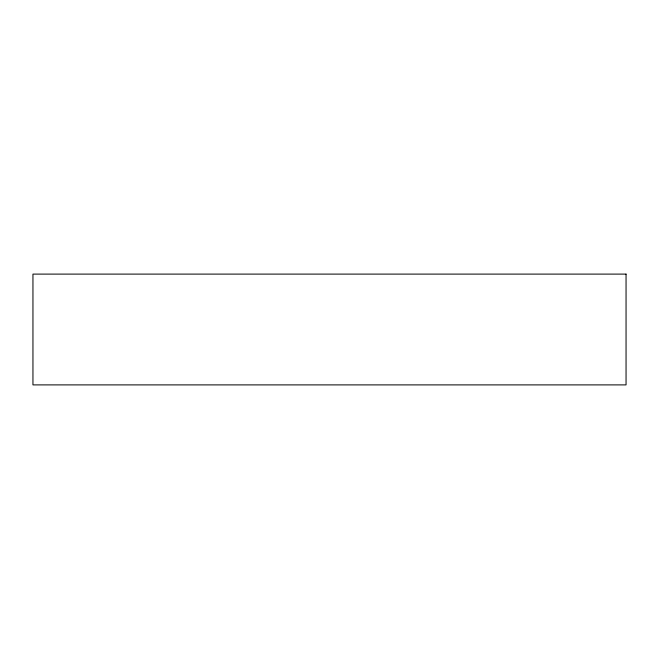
<?xml version="1.0" encoding="UTF-8"?>
<svg xmlns="http://www.w3.org/2000/svg" width="659" height="659" viewBox="0 0 659 659"><rect width="100%" height="100%" fill="white"/><g stroke="black" fill="none" stroke-linecap="round" stroke-linejoin="round"><path stroke-width="0.99" d="M626.05 274.103L32.95 274.103L32.95 384.897L626.05 384.897L626.05 274.103"/></g></svg>
